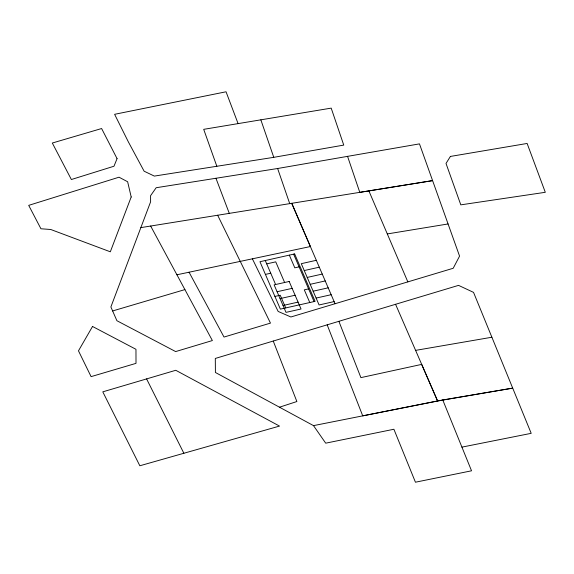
<?xml version="1.0" encoding="UTF-8"?>
<svg xmlns="http://www.w3.org/2000/svg" width="574" height="574" viewBox="0 0 574 574"><rect width="100%" height="100%" fill="white"/><g stroke="black" fill="none" stroke-linecap="round" stroke-linejoin="round"><path stroke-width="0.86" d="M252.388 258.817L278.168 311.452L290.903 316.984L453.209 268.266L459.566 256.126L419.472 143.873L277.622 168.505L156.171 187.727L150.582 195.684L150.603 201.826L110.882 306.961L116.902 320.715L175.644 351.575L212.366 340.554L150.653 226.027M279.488 407.203L296.873 401.535L273.253 341.042M461.912 447.124L531.201 433.334L473.536 292.374L458.547 285.371L215.3 358.449L215.408 372.483L313.504 425.628L325.709 443.178L393.9 429.252L415.44 482.21L471.541 470.802L442.769 399.97L313.504 425.628M112.633 310.957L184.914 289.597M146.592 378.912L175.766 370.287L279.524 426.08L139.841 465.772L102.796 391.841L146.592 378.912L183.874 453.273M266.709 263.875L275.735 261.852L284.632 282.494M316.331 260.302L301.285 263.674L319.087 304.959L334.133 301.594M265.425 274.408L270.741 273.217M299.097 266.867L294.806 267.828L289.332 255.129M304.256 270.555L319.295 267.183M307.219 277.436L322.265 274.063M277.099 291.728L292.137 288.363M310.19 284.317L325.228 280.944M274.917 296.428L280.234 295.237L285.709 307.937M308.597 288.887L304.299 289.848L309.773 302.541M280.062 298.609L295.108 295.244M313.153 291.197L328.199 287.825M283.032 305.49L298.071 302.125M316.123 298.078L331.162 294.706M176.907 274.788L310.398 246.54L291.743 203.304L335.051 303.732M238.088 123.611L226.041 91.79L114.613 114.312L128.354 141.878L144.124 171.203L154.327 176.089L273.769 157.333L343.754 145.1L331.198 108.127L203.705 129.337L216.836 166.281M415.605 350.377L491.889 337.232M442.769 399.97L512.69 388.132L437.596 400.989L362.725 415.863L327.18 324.848M387.306 233.934L448.064 223.96M140.852 227.613L432.581 180.623L359.79 192.355L347.543 156.3M189.061 272.219L224.018 337.06L270.476 323.105L217.654 215.228M395.565 304.285L437.596 400.989L421.675 364.39L360.903 377.627L338.89 321.325M293.63 254.167L314.064 301.58M265.267 260.524L275.613 284.517M368.867 190.877L407.841 281.884M215.946 178.27L229.291 213.363M260.847 119.837L273.769 157.333M277.622 168.505L289.719 203.627M131.195 196.975L110.323 251.799L50.756 229.492L40.933 228.768L28.7 205.363L119.033 177.201L127.636 181.757L131.195 196.975M117.067 158.632L113.982 166.23L71.37 179.526L52.313 143.026L101.612 128.533L117.067 158.632M92.529 326.47L78.473 350.836L91.094 376.63L136.009 363.356L135.966 349.301L92.529 326.47M450.403 156.437L446.012 163.439L460.807 204.853L545.3 192.304L527.126 143.457L450.403 156.437M294.649 253.938L259.95 261.715L280.392 309.128L315.09 301.35L294.649 253.938M289.174 281.475L274.128 284.848L285.996 312.371L301.041 309.006L289.174 281.475"/></g></svg>
